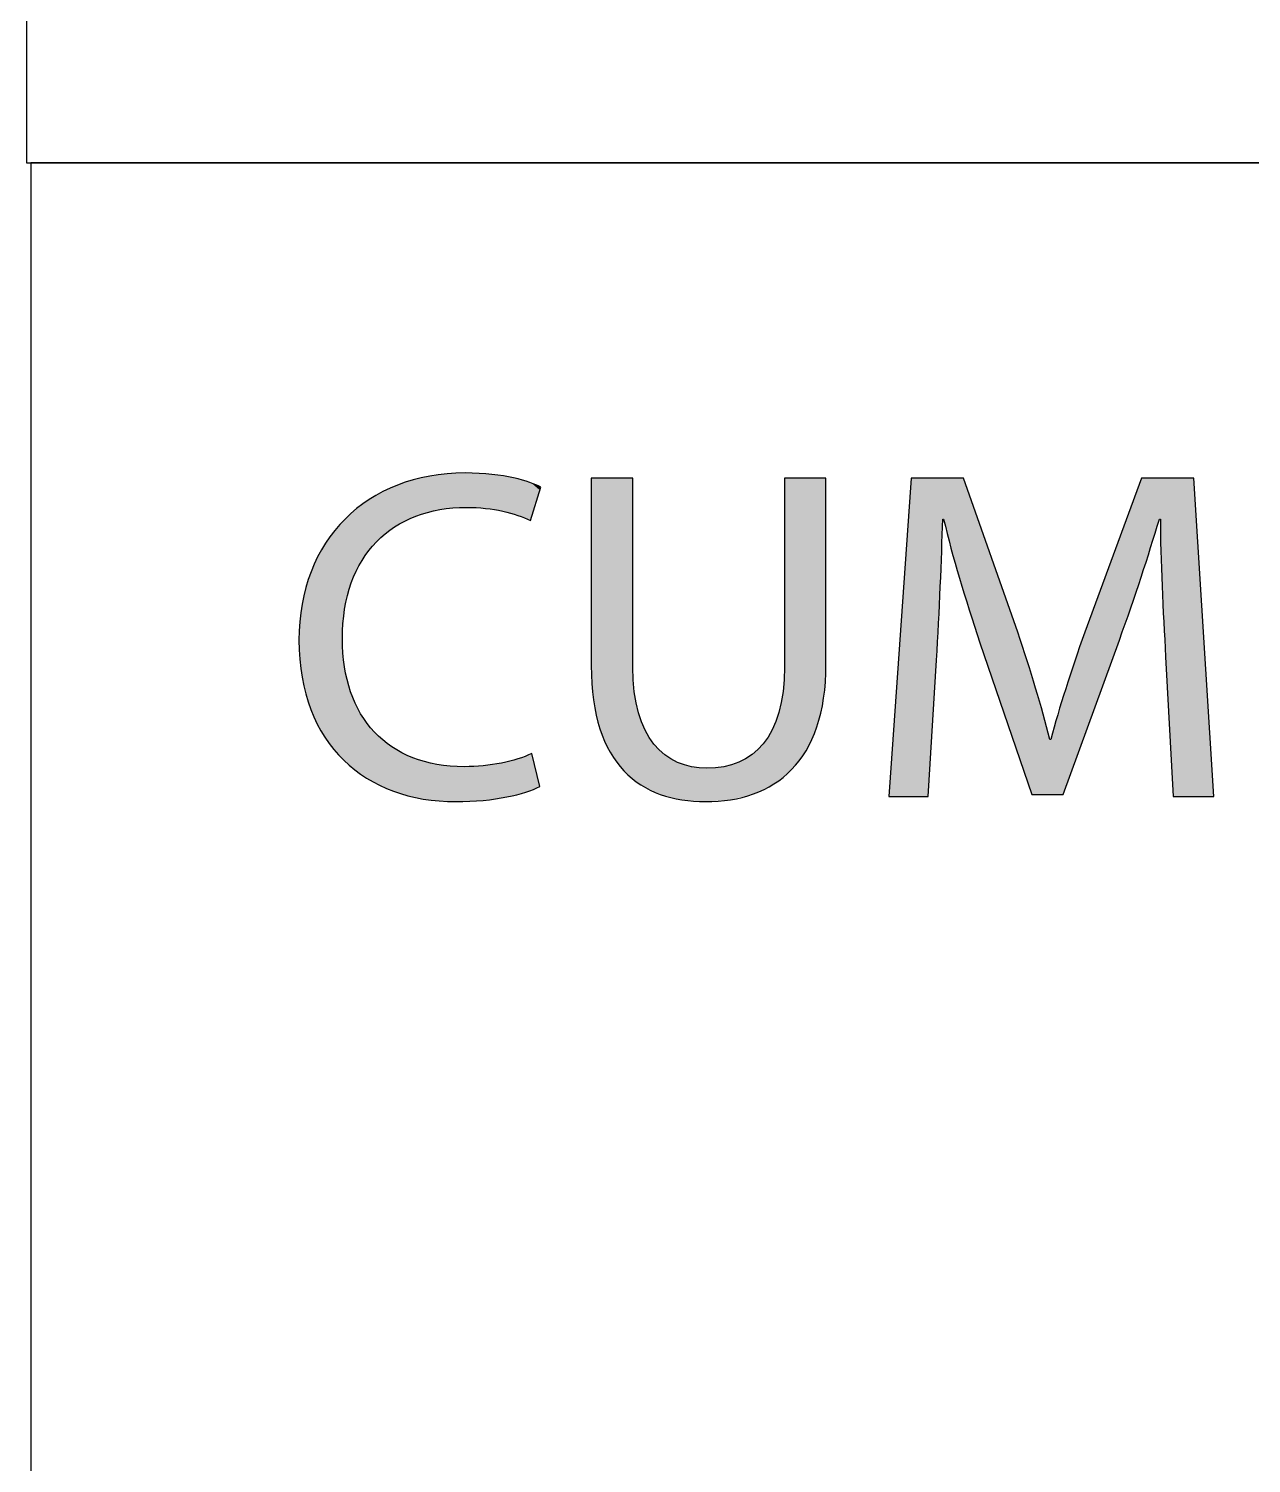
# Model space of a CAD drawing. Extents: x 0 to 360, y -268 to 0.
# Drawn here: x 307.01 to 314.78, y -204.26 to -195.15 of the extents above; entities that cross this region are included whole.
import ezdxf

# ---------------------------------------------------------------- set-up
doc = ezdxf.new("R2010")
doc.units = 0
doc.layers.add('LAYER_1', color=7, linetype='CONTINUOUS')

# ---------------------------------------------------------------- blocks, each defined once
blk = doc.blocks.new('*U353')
at = {"layer": 'LAYER_1', "color": 250}
for points in [[(309.6703, -198.1975), (309.6246, -197.9798), (309.6703, -197.9737)], [(309.7255, -198.1929), (309.6703, -197.9737), (309.7255, -197.9714)], [(309.7799, -198.1884), (309.7255, -197.9714), (309.7799, -197.969)], [(309.7854, -198.188), (309.7799, -197.969), (309.7854, -197.9688)], [(309.7944, -198.1872), (309.7944, -197.9693), (309.8996, -198.1928)], [(309.8996, -198.1928), (309.8996, -197.9748), (309.9004, -198.1928)], [(309.9004, -198.1928), (309.9004, -197.9748), (309.9151, -198.1936)], [(309.3201, -198.325), (309.2632, -198.0869), (309.3201, -198.0614)], [(309.3296, -198.3172), (309.3201, -198.0614), (309.3296, -198.0572)], [(309.3369, -198.3111), (309.3296, -198.0572), (309.3369, -198.0539)], [(309.3563, -198.3013), (309.3369, -198.0539), (309.3563, -198.0452)], [(309.422, -198.268), (309.3563, -198.0452), (309.422, -198.0234)], [(309.4526, -198.2525), (309.422, -198.0234), (309.4526, -198.0132)], [(309.4555, -198.251), (309.4526, -198.0132), (309.4555, -198.0122)], [(309.4715, -198.2429), (309.4555, -198.0122), (309.4715, -198.0086)], [(309.5191, -198.2299), (309.4715, -198.0086), (309.5191, -197.9977)], [(309.5602, -198.2188), (309.5191, -197.9977), (309.5602, -197.9883)], [(309.6062, -198.2063), (309.5602, -197.9883), (309.6062, -197.9822)], [(309.6204, -198.2024), (309.6062, -197.9822), (309.6204, -197.9803)], [(309.6246, -198.2013), (309.6204, -197.9803), (309.6246, -197.9798)], [(309.9151, -198.1936), (309.9151, -197.9756), (309.9556, -198.2002)], [(309.9556, -198.2002), (309.9556, -197.9778), (310.0156, -198.2099)], [(310.0156, -198.2099), (310.0156, -197.9876), (310.0241, -198.2113)], [(310.0241, -198.2113), (310.0241, -197.9889), (310.0498, -198.2185)], [(310.0498, -198.2185), (310.0498, -197.9931), (310.0927, -198.2305)], [(310.0927, -198.2305), (310.0927, -198.0001), (310.1194, -198.2379)], [(310.1194, -198.2379), (310.1194, -198.0077), (310.1201, -198.2382)], [(310.1201, -198.2382), (310.1201, -198.0078), (310.1714, -198.2596)], [(310.1714, -198.2596), (310.1714, -198.0223), (310.1962, -198.2699)], [(310.1962, -198.2699), (310.1962, -198.0293), (310.1995, -198.2713)], [(310.2594, -198.0783), (310.2085, -198.0344), (310.2594, -198.0558)], [(309.1602, -198.4858), (309.1307, -198.1701), (309.1602, -198.1486)], [(309.1764, -198.465), (309.1602, -198.1486), (309.1764, -198.1369)], [(309.2095, -198.4221), (309.1764, -198.1369), (309.2095, -198.1178)], [(309.2227, -198.4051), (309.2095, -198.1178), (309.2227, -198.1102)], [(309.2422, -198.3891), (309.2227, -198.1102), (309.2422, -198.099)], [(309.2632, -198.3718), (309.2422, -198.099), (309.2632, -198.0869)], [(309.0582, -198.6845), (309.0231, -198.261), (309.0582, -198.2293)], [(309.0627, -198.6668), (309.0582, -198.2293), (309.0627, -198.2253)], [(309.0841, -198.6218), (309.0627, -198.2253), (309.0841, -198.206)], [(309.0962, -198.5964), (309.0841, -198.206), (309.0962, -198.1951)], [(309.122, -198.5424), (309.0962, -198.1951), (309.122, -198.1764)], [(309.1307, -198.524), (309.122, -198.1764), (309.1307, -198.1701)], [(308.9573, -199.73), (308.9511, -198.3428), (308.9573, -198.3343)], [(309.0061, -199.7832), (308.9573, -198.3343), (309.0061, -198.2799)], [(308.9573, -199.73), (308.9573, -198.3343), (309.0061, -199.7832)], [(309.0143, -198.9144), (309.0061, -198.2799), (309.0143, -198.2708)], [(309.0193, -198.8493), (309.0143, -198.2708), (309.0193, -198.2652)], [(309.0206, -198.8328), (309.0193, -198.2652), (309.0206, -198.2638)], [(309.0231, -198.8229), (309.0206, -198.2638), (309.0231, -198.261)], [(308.8951, -199.6468), (308.849, -198.5021), (308.8951, -198.4219)], [(308.8991, -199.6523), (308.8951, -198.4219), (308.8991, -198.4148)], [(308.8951, -199.6468), (308.8951, -198.4219), (308.8991, -199.6523)], [(308.9511, -199.7233), (308.8991, -198.4148), (308.9511, -198.3428)], [(308.8991, -199.6523), (308.8991, -198.4148), (308.9511, -199.7233)], [(308.9511, -199.7233), (308.9511, -198.3428), (308.9573, -199.73)], [(308.8465, -199.5626), (308.8073, -198.5959), (308.8465, -198.5078)], [(308.849, -199.567), (308.8465, -198.5078), (308.849, -198.5021)], [(308.8465, -199.5626), (308.8465, -198.5078), (308.849, -199.567)], [(308.849, -199.567), (308.849, -198.5021), (308.8951, -199.6468)], [(308.8058, -199.4709), (308.7742, -198.6959), (308.8058, -198.6002)], [(308.8073, -199.4741), (308.8058, -198.6002), (308.8073, -198.5959)], [(308.8058, -199.4709), (308.8058, -198.6002), (308.8073, -199.4741)], [(308.8073, -199.4741), (308.8073, -198.5959), (308.8465, -199.5626)], [(308.7735, -199.3717), (308.7501, -198.8018), (308.7735, -198.699)], [(308.7742, -199.3738), (308.7735, -198.699), (308.7742, -198.6959)], [(308.7735, -199.3717), (308.7735, -198.699), (308.7742, -199.3738)], [(308.7742, -199.3738), (308.7742, -198.6959), (308.8058, -199.4709)], [(308.7499, -199.265), (308.7355, -198.9132), (308.7499, -198.8038)], [(308.7501, -199.2662), (308.7499, -198.8038), (308.7501, -198.8018)], [(308.7499, -199.265), (308.7499, -198.8038), (308.7501, -199.2662)], [(308.7501, -199.2662), (308.7501, -198.8018), (308.7735, -199.3717)], [(308.7354, -199.1511), (308.7305, -199.0299), (308.7354, -198.9145)], [(308.7355, -199.1515), (308.7354, -198.9145), (308.7355, -198.9132)], [(308.7354, -199.1511), (308.7354, -198.9145), (308.7355, -199.1515)], [(308.7355, -199.1515), (308.7355, -198.9132), (308.7499, -199.265)], [(309.0061, -199.7832), (309.0061, -199.0209), (309.0143, -199.7921)], [(309.0143, -199.7921), (309.0143, -199.1313), (309.0193, -199.7965)], [(309.0193, -199.7965), (309.0193, -199.1988), (309.0206, -199.7976)], [(309.0206, -199.7976), (309.0206, -199.204), (309.0231, -199.7998)], [(309.0231, -199.7998), (309.0231, -199.2142), (309.0582, -199.8305)], [(309.0582, -199.8305), (309.0582, -199.3579), (309.0627, -199.8344)], [(309.0627, -199.8344), (309.0627, -199.3677), (309.0841, -199.8531)], [(309.0841, -199.8531), (309.0841, -199.4143), (309.0962, -199.8616)], [(309.0962, -199.8616), (309.0962, -199.4407), (309.122, -199.8795)], [(309.122, -199.8795), (309.122, -199.4967), (309.1307, -199.8856)], [(309.1307, -199.8856), (309.1307, -199.5084), (309.1602, -199.9062)], [(309.1602, -199.9062), (309.1602, -199.5479), (309.1764, -199.9151)], [(309.1764, -199.9151), (309.1764, -199.5695), (309.2095, -199.9334)], [(309.2095, -199.9334), (309.2095, -199.6138), (309.2227, -199.9407)], [(309.2227, -199.9407), (309.2227, -199.625), (309.2422, -199.9514)], [(309.2422, -199.9514), (309.2422, -199.6415), (309.2632, -199.9603)], [(309.2632, -199.9603), (309.2632, -199.6593), (309.3201, -199.9845)], [(309.3201, -199.9845), (309.3201, -199.7075), (309.3296, -199.9885)], [(309.3296, -199.9885), (309.3296, -199.7125), (309.3369, -199.9908)], [(309.3369, -199.9908), (309.3369, -199.7163), (309.3563, -199.9969)], [(309.3563, -199.9969), (309.3563, -199.7263), (309.422, -200.0176)], [(309.422, -200.0176), (309.422, -199.7605), (309.4526, -200.0241)], [(309.4526, -200.0241), (309.4526, -199.7764), (309.4555, -200.0247)], [(309.4555, -200.0247), (309.4555, -199.7771), (309.4715, -200.0282)], [(309.4715, -200.0282), (309.4715, -199.7816), (309.5191, -200.0384)], [(309.5191, -200.0384), (309.5191, -199.7947), (309.5602, -200.0435)], [(310.0927, -200.0145), (310.0498, -199.8019), (310.0927, -199.7911)], [(310.1194, -200.0078), (310.0927, -199.7911), (310.1194, -199.7843)], [(310.1201, -200.0076), (310.1194, -199.7843), (310.1201, -199.7842)], [(310.1714, -199.9947), (310.1201, -199.7842), (310.1714, -199.7641)], [(310.1962, -199.9847), (310.1714, -199.7641), (310.1962, -199.7544)], [(310.1995, -199.9834), (310.1962, -199.7544), (310.1995, -199.7531)], [(310.2085, -199.9798), (310.1995, -199.7531), (310.2085, -199.7496)], [(309.5602, -200.0435), (309.5602, -199.8061), (309.6062, -200.0492)], [(309.6062, -200.0492), (309.6062, -199.8188), (309.6204, -200.0509)], [(309.6204, -200.0509), (309.6204, -199.82), (309.6246, -200.0511)], [(309.6246, -200.0511), (309.6246, -199.8203), (309.6703, -200.0529)], [(309.6703, -200.0529), (309.6703, -199.8241), (309.7255, -200.0551)], [(309.7854, -200.0523), (309.7799, -199.8333), (309.7854, -199.833)], [(309.7944, -200.0519), (309.7854, -199.833), (309.7944, -199.8326)], [(309.8996, -200.047), (309.7944, -199.8326), (309.8996, -199.8274)], [(309.9004, -200.0468), (309.8996, -199.8274), (309.9004, -199.8274)], [(309.9151, -200.0447), (309.9004, -199.8274), (309.9151, -199.8252)], [(309.9556, -200.0389), (309.9151, -199.8252), (309.9556, -199.8193)], [(310.0156, -200.0303), (309.9556, -199.8193), (310.0156, -199.8105)], [(310.0241, -200.0291), (310.0156, -199.8105), (310.0241, -199.8084)], [(310.0498, -200.0253), (310.0241, -199.8084), (310.0498, -199.8019)]]:
    blk.add_solid(points, dxfattribs=at)
at = {"layer": 'LAYER_1', "color": 250, "extrusion": (0, 0, -1)}
for points in [[(-309.6703, -198.1975), (-309.6703, -197.9737), (-309.7255, -198.1929)], [(-309.7255, -198.1929), (-309.7255, -197.9714), (-309.7799, -198.1884)], [(-309.7799, -198.1884), (-309.7799, -197.969), (-309.7854, -198.188)], [(-309.7854, -198.188), (-309.7854, -197.9688), (-309.7944, -198.1872)], [(-309.7944, -198.1872), (-309.7854, -197.9688), (-309.7944, -197.9693)], [(-309.8996, -198.1928), (-309.7944, -197.9693), (-309.8996, -197.9748)], [(-309.9004, -198.1928), (-309.8996, -197.9748), (-309.9004, -197.9748)], [(-309.9151, -198.1936), (-309.9004, -197.9748), (-309.9151, -197.9756)], [(-309.3201, -198.325), (-309.3201, -198.0614), (-309.3296, -198.3172)], [(-309.3296, -198.3172), (-309.3296, -198.0572), (-309.3369, -198.3111)], [(-309.3369, -198.3111), (-309.3369, -198.0539), (-309.3563, -198.3013)], [(-309.3563, -198.3013), (-309.3563, -198.0452), (-309.422, -198.268)], [(-309.422, -198.268), (-309.422, -198.0234), (-309.4526, -198.2525)], [(-309.4526, -198.2525), (-309.4526, -198.0132), (-309.4555, -198.251)], [(-309.4555, -198.251), (-309.4555, -198.0122), (-309.4715, -198.2429)], [(-309.4715, -198.2429), (-309.4715, -198.0086), (-309.5191, -198.2299)], [(-309.5191, -198.2299), (-309.5191, -197.9977), (-309.5602, -198.2188)], [(-309.5602, -198.2188), (-309.5602, -197.9883), (-309.6062, -198.2063)], [(-309.6062, -198.2063), (-309.6062, -197.9822), (-309.6204, -198.2024)], [(-309.6204, -198.2024), (-309.6204, -197.9803), (-309.6246, -198.2013)], [(-309.6246, -198.2013), (-309.6246, -197.9798), (-309.6703, -198.1975)], [(-309.9556, -198.2002), (-309.9151, -197.9756), (-309.9556, -197.9778)], [(-310.0156, -198.2099), (-309.9556, -197.9778), (-310.0156, -197.9876)], [(-310.0241, -198.2113), (-310.0156, -197.9876), (-310.0241, -197.9889)], [(-310.0498, -198.2185), (-310.0241, -197.9889), (-310.0498, -197.9931)], [(-310.0927, -198.2305), (-310.0498, -197.9931), (-310.0927, -198.0001)], [(-310.1194, -198.2379), (-310.0927, -198.0001), (-310.1194, -198.0077)], [(-310.1201, -198.2382), (-310.1194, -198.0077), (-310.1201, -198.0078)], [(-310.1714, -198.2596), (-310.1201, -198.0078), (-310.1714, -198.0223)], [(-310.1962, -198.2699), (-310.1714, -198.0223), (-310.1962, -198.0293)], [(-310.1995, -198.2713), (-310.1962, -198.0293), (-310.1995, -198.0306)], [(-310.1995, -198.2713), (-310.1995, -198.0306), (-310.2085, -198.2424)], [(-310.2085, -198.2424), (-310.1995, -198.0306), (-310.2085, -198.0344)], [(-310.2085, -198.2424), (-310.2085, -198.0344), (-310.2594, -198.0783)], [(-310.2594, -198.0783), (-310.2594, -198.0558), (-310.2656, -198.0584)], [(-309.1602, -198.4858), (-309.1602, -198.1486), (-309.1764, -198.465)], [(-309.1764, -198.465), (-309.1764, -198.1369), (-309.2095, -198.4221)], [(-309.2095, -198.4221), (-309.2095, -198.1178), (-309.2227, -198.4051)], [(-309.2227, -198.4051), (-309.2227, -198.1102), (-309.2422, -198.3891)], [(-309.2422, -198.3891), (-309.2422, -198.099), (-309.2632, -198.3718)], [(-309.2632, -198.3718), (-309.2632, -198.0869), (-309.3201, -198.325)], [(-309.0582, -198.6845), (-309.0582, -198.2293), (-309.0627, -198.6668)], [(-309.0627, -198.6668), (-309.0627, -198.2253), (-309.0841, -198.6218)], [(-309.0841, -198.6218), (-309.0841, -198.206), (-309.0962, -198.5964)], [(-309.0962, -198.5964), (-309.0962, -198.1951), (-309.122, -198.5424)], [(-309.122, -198.5424), (-309.122, -198.1764), (-309.1307, -198.524)], [(-309.1307, -198.524), (-309.1307, -198.1701), (-309.1602, -198.4858)], [(-309.0061, -199.0209), (-309.0061, -198.2799), (-309.0143, -198.9144)], [(-309.0143, -198.9144), (-309.0143, -198.2708), (-309.0193, -198.8493)], [(-309.0193, -198.8493), (-309.0193, -198.2652), (-309.0206, -198.8328)], [(-309.0206, -198.8328), (-309.0206, -198.2638), (-309.0231, -198.8229)], [(-309.0231, -198.8229), (-309.0231, -198.261), (-309.0582, -198.6845)], [(-309.0143, -199.7921), (-309.0061, -199.0209), (-309.0143, -199.1313)], [(-309.0193, -199.7965), (-309.0143, -199.1313), (-309.0193, -199.1988)], [(-309.0206, -199.7976), (-309.0193, -199.1988), (-309.0206, -199.204)], [(-309.0231, -199.7998), (-309.0206, -199.204), (-309.0231, -199.2142)], [(-309.0582, -199.8305), (-309.0231, -199.2142), (-309.0582, -199.3579)], [(-309.0627, -199.8344), (-309.0582, -199.3579), (-309.0627, -199.3677)], [(-309.0841, -199.8531), (-309.0627, -199.3677), (-309.0841, -199.4143)], [(-309.0962, -199.8616), (-309.0841, -199.4143), (-309.0962, -199.4407)], [(-309.122, -199.8795), (-309.0962, -199.4407), (-309.122, -199.4967)], [(-309.1307, -199.8856), (-309.122, -199.4967), (-309.1307, -199.5084)], [(-309.1602, -199.9062), (-309.1307, -199.5084), (-309.1602, -199.5479)], [(-309.1764, -199.9151), (-309.1602, -199.5479), (-309.1764, -199.5695)], [(-309.2095, -199.9334), (-309.1764, -199.5695), (-309.2095, -199.6138)], [(-309.2227, -199.9407), (-309.2095, -199.6138), (-309.2227, -199.625)], [(-309.2422, -199.9514), (-309.2227, -199.625), (-309.2422, -199.6415)], [(-309.2632, -199.9603), (-309.2422, -199.6415), (-309.2632, -199.6593)], [(-309.3201, -199.9845), (-309.2632, -199.6593), (-309.3201, -199.7075)], [(-309.3296, -199.9885), (-309.3201, -199.7075), (-309.3296, -199.7125)], [(-309.3369, -199.9908), (-309.3296, -199.7125), (-309.3369, -199.7163)], [(-309.3563, -199.9969), (-309.3369, -199.7163), (-309.3563, -199.7263)], [(-309.422, -200.0176), (-309.3563, -199.7263), (-309.422, -199.7605)], [(-309.4526, -200.0241), (-309.422, -199.7605), (-309.4526, -199.7764)], [(-309.4555, -200.0247), (-309.4526, -199.7764), (-309.4555, -199.7771)], [(-309.4715, -200.0282), (-309.4555, -199.7771), (-309.4715, -199.7816)], [(-309.5191, -200.0384), (-309.4715, -199.7816), (-309.5191, -199.7947)], [(-309.5602, -200.0435), (-309.5191, -199.7947), (-309.5602, -199.8061)], [(-310.0927, -200.0145), (-310.0927, -199.7911), (-310.1194, -200.0078)], [(-310.1194, -200.0078), (-310.1194, -199.7843), (-310.1201, -200.0076)], [(-310.1201, -200.0076), (-310.1201, -199.7842), (-310.1714, -199.9947)], [(-310.1714, -199.9947), (-310.1714, -199.7641), (-310.1962, -199.9847)], [(-310.1962, -199.9847), (-310.1962, -199.7544), (-310.1995, -199.9834)], [(-310.1995, -199.9834), (-310.1995, -199.7531), (-310.2085, -199.9798)], [(-310.2085, -199.9798), (-310.2085, -199.7496), (-310.2594, -199.9594)], [(-309.6062, -200.0492), (-309.5602, -199.8061), (-309.6062, -199.8188)], [(-309.6204, -200.0509), (-309.6062, -199.8188), (-309.6204, -199.82)], [(-309.6246, -200.0511), (-309.6204, -199.82), (-309.6246, -199.8203)], [(-309.6703, -200.0529), (-309.6246, -199.8203), (-309.6703, -199.8241)], [(-309.7255, -200.0551), (-309.6703, -199.8241), (-309.7255, -199.8287)], [(-309.7255, -200.0551), (-309.7255, -199.8287), (-309.7799, -200.0526)], [(-309.7799, -200.0526), (-309.7255, -199.8287), (-309.7799, -199.8333)], [(-309.7799, -200.0526), (-309.7799, -199.8333), (-309.7854, -200.0523)], [(-309.7854, -200.0523), (-309.7854, -199.833), (-309.7944, -200.0519)], [(-309.7944, -200.0519), (-309.7944, -199.8326), (-309.8996, -200.047)], [(-309.8996, -200.047), (-309.8996, -199.8274), (-309.9004, -200.0468)], [(-309.9004, -200.0468), (-309.9004, -199.8274), (-309.9151, -200.0447)], [(-309.9151, -200.0447), (-309.9151, -199.8252), (-309.9556, -200.0389)], [(-309.9556, -200.0389), (-309.9556, -199.8193), (-310.0156, -200.0303)], [(-310.0156, -200.0303), (-310.0156, -199.8105), (-310.0241, -200.0291)], [(-310.0241, -200.0291), (-310.0241, -199.8084), (-310.0498, -200.0253)], [(-310.0498, -200.0253), (-310.0498, -199.8019), (-310.0927, -200.0145)]]:
    blk.add_solid(points, dxfattribs=at)
blk = doc.blocks.new('*U354')
at = {"layer": 'LAYER_1', "color": 250}
for points in [[(310.586, -199.1918), (310.586, -198.0015), (310.6003, -199.4097)], [(310.6003, -199.4097), (310.6003, -198.0015), (310.6413, -199.5924)], [(310.6413, -199.5924), (310.6413, -198.0015), (310.671, -199.6711)], [(310.671, -199.6711), (310.671, -198.0015), (310.7066, -199.7417)], [(310.7066, -199.7417), (310.7066, -198.0015), (310.7476, -199.8045)], [(310.7476, -199.8045), (310.7476, -198.0015), (310.7938, -199.8596)], [(310.7938, -199.8596), (310.7938, -198.0015), (310.8448, -199.9074)], [(310.8448, -199.9074), (310.8448, -198.0015), (310.8499, -199.9112)], [(310.8499, -199.9112), (310.8499, -199.2008), (310.8591, -199.9179)], [(311.8125, -199.8937), (311.8046, -199.3366), (311.8125, -199.2008)], [(311.8046, -199.9009), (311.8035, -199.3557), (311.8046, -199.3366)], [(310.8591, -199.9179), (310.8591, -199.3575), (310.8856, -199.9372)], [(311.8035, -199.9017), (311.7774, -199.4882), (311.8035, -199.3557)], [(310.8856, -199.9372), (310.8856, -199.4909), (310.9003, -199.948)], [(311.7774, -199.9204), (311.7461, -199.57), (311.7774, -199.4882)], [(310.9003, -199.948), (310.9003, -199.5296), (310.9278, -199.9615)], [(310.9278, -199.9615), (310.9278, -199.6016), (310.9842, -199.9893)], [(311.7351, -199.9482), (311.6779, -199.6881), (311.7351, -199.5988)], [(311.7461, -199.9428), (311.7351, -199.5988), (311.7461, -199.57)], [(310.9842, -199.9893), (310.9842, -199.6904), (311.0238, -200.0088)], [(311.6779, -199.976), (311.6159, -199.7476), (311.6779, -199.6881)], [(311.0238, -200.0088), (311.0238, -199.7293), (311.0532, -200.0163)], [(311.0532, -200.0163), (311.0532, -199.7581), (311.1333, -200.0367)], [(311.6067, -200.0085), (311.5227, -199.8047), (311.6067, -199.7565)], [(311.6159, -200.0061), (311.6067, -199.7565), (311.6159, -199.7476)], [(311.1333, -200.0367), (311.1333, -199.8056), (311.1617, -200.0439)], [(311.1617, -200.0439), (311.1617, -199.8144), (311.223, -200.0485)], [(311.223, -200.0485), (311.223, -199.8335), (311.3116, -200.0551)], [(311.4269, -200.0464), (311.3205, -199.8426), (311.4269, -199.8332)], [(311.4703, -200.0431), (311.4269, -199.8332), (311.4703, -199.8203)], [(311.5227, -200.0298), (311.4703, -199.8203), (311.5227, -199.8047)]]:
    blk.add_solid(points, dxfattribs=at)
at = {"layer": 'LAYER_1', "color": 250, "extrusion": (0, 0, -1)}
for points in [[(-310.6003, -199.4097), (-310.586, -198.0015), (-310.6003, -198.0015)], [(-310.6413, -199.5924), (-310.6003, -198.0015), (-310.6413, -198.0015)], [(-310.671, -199.6711), (-310.6413, -198.0015), (-310.671, -198.0015)], [(-310.7066, -199.7417), (-310.671, -198.0015), (-310.7066, -198.0015)], [(-310.7476, -199.8045), (-310.7066, -198.0015), (-310.7476, -198.0015)], [(-310.7938, -199.8596), (-310.7476, -198.0015), (-310.7938, -198.0015)], [(-310.8448, -199.9074), (-310.7938, -198.0015), (-310.8448, -198.0015)], [(-310.8499, -199.9112), (-310.8448, -198.0015), (-310.8499, -198.0015)], [(-311.8125, -199.8937), (-311.8125, -198.0015), (-311.8583, -199.8518)], [(-311.8583, -199.8518), (-311.8125, -198.0015), (-311.8583, -198.0015)], [(-311.8583, -199.8518), (-311.8583, -198.0015), (-311.9069, -199.7955)], [(-311.9069, -199.7955), (-311.8583, -198.0015), (-311.9069, -198.0015)], [(-311.9069, -199.7955), (-311.9069, -198.0015), (-311.9499, -199.7317)], [(-311.9499, -199.7317), (-311.9069, -198.0015), (-311.9499, -198.0015)], [(-311.9499, -199.7317), (-311.9499, -198.0015), (-311.9873, -199.6603)], [(-311.9873, -199.6603), (-311.9499, -198.0015), (-311.9873, -198.0015)], [(-311.9873, -199.6603), (-311.9873, -198.0015), (-312.0185, -199.581)], [(-312.0185, -199.581), (-311.9873, -198.0015), (-312.0185, -198.0015)], [(-312.0185, -199.581), (-312.0185, -198.0015), (-312.0434, -199.4939)], [(-312.0434, -199.4939), (-312.0185, -198.0015), (-312.0434, -198.0015)], [(-312.0434, -199.4939), (-312.0434, -198.0015), (-312.0615, -199.3986)], [(-312.0615, -199.3986), (-312.0434, -198.0015), (-312.0615, -198.0015)], [(-312.0615, -199.3986), (-312.0615, -198.0015), (-312.0764, -199.1828)], [(-312.0764, -199.1828), (-312.0615, -198.0015), (-312.0764, -198.0015)], [(-310.8591, -199.9179), (-310.8499, -199.2008), (-310.8591, -199.3575)], [(-311.8046, -199.9009), (-311.8046, -199.3366), (-311.8125, -199.8937)], [(-310.8856, -199.9372), (-310.8591, -199.3575), (-310.8856, -199.4909)], [(-311.8035, -199.9017), (-311.8035, -199.3557), (-311.8046, -199.9009)], [(-310.9003, -199.948), (-310.8856, -199.4909), (-310.9003, -199.5296)], [(-311.7774, -199.9204), (-311.7774, -199.4882), (-311.8035, -199.9017)], [(-310.9278, -199.9615), (-310.9003, -199.5296), (-310.9278, -199.6016)], [(-310.9842, -199.9893), (-310.9278, -199.6016), (-310.9842, -199.6904)], [(-311.7351, -199.9482), (-311.7351, -199.5988), (-311.7461, -199.9428)], [(-311.7461, -199.9428), (-311.7461, -199.57), (-311.7774, -199.9204)], [(-311.0238, -200.0088), (-310.9842, -199.6904), (-311.0238, -199.7293)], [(-311.6779, -199.976), (-311.6779, -199.6881), (-311.7351, -199.9482)], [(-311.0532, -200.0163), (-311.0238, -199.7293), (-311.0532, -199.7581)], [(-311.1333, -200.0367), (-311.0532, -199.7581), (-311.1333, -199.8056)], [(-311.6067, -200.0085), (-311.6067, -199.7565), (-311.6159, -200.0061)], [(-311.6159, -200.0061), (-311.6159, -199.7476), (-311.6779, -199.976)], [(-311.1617, -200.0439), (-311.1333, -199.8056), (-311.1617, -199.8144)], [(-311.223, -200.0485), (-311.1617, -199.8144), (-311.223, -199.8335)], [(-311.3116, -200.0551), (-311.223, -199.8335), (-311.3116, -199.8417)], [(-311.3116, -200.0551), (-311.3116, -199.8417), (-311.3205, -200.0545)], [(-311.3205, -200.0545), (-311.3116, -199.8417), (-311.3205, -199.8426)], [(-311.3205, -200.0545), (-311.3205, -199.8426), (-311.4269, -200.0464)], [(-311.4269, -200.0464), (-311.4269, -199.8332), (-311.4703, -200.0431)], [(-311.4703, -200.0431), (-311.4703, -199.8203), (-311.5227, -200.0298)], [(-311.5227, -200.0298), (-311.5227, -199.8047), (-311.6067, -200.0085)]]:
    blk.add_solid(points, dxfattribs=at)
blk = doc.blocks.new('*U355')
at = {"layer": 'LAYER_1', "color": 250}
for points in [[(312.6166, -200.0224), (312.4753, -200.0224), (312.6166, -198.0015)], [(312.8233, -198.2623), (312.8233, -198.0015), (312.924, -198.6371)], [(312.924, -198.6371), (312.924, -198.0015), (312.9494, -198.7173)], [(312.9494, -198.7173), (312.9494, -198.0015), (313.0541, -199.0478)], [(314.0773, -198.6293), (313.9388, -198.3835), (314.0773, -198.0071)], [(314.0794, -198.6228), (314.0773, -198.0071), (314.0794, -198.0015)], [(314.1993, -198.2623), (314.1993, -198.0015), (314.2101, -198.6862)], [(314.2101, -198.6862), (314.2101, -198.0015), (314.2323, -199.135)], [(314.2323, -199.135), (314.2323, -198.0015), (314.2806, -200.0224)], [(313.0541, -199.0478), (313.0541, -198.2986), (313.2939, -199.7471)], [(313.9388, -199.0299), (313.7197, -198.9789), (313.9388, -198.3835)], [(313.2939, -199.7471), (313.2939, -198.9789), (313.3841, -200.0104)], [(313.7197, -199.6318), (313.5982, -199.3384), (313.7197, -198.9789)], [(313.5982, -199.9656), (313.5819, -199.3939), (313.5982, -199.3384)], [(313.5819, -200.0104), (313.504, -199.6596), (313.5819, -199.3939)]]:
    blk.add_solid(points, dxfattribs=at)
at = {"layer": 'LAYER_1', "color": 250, "extrusion": (0, 0, -1)}
for points in [[(-312.6166, -200.0224), (-312.6166, -198.0015), (-312.7241, -200.0224)], [(-312.7241, -200.0224), (-312.6166, -198.0015), (-312.7241, -198.0015)], [(-312.7241, -200.0224), (-312.7241, -198.0015), (-312.7785, -199.156)], [(-312.7785, -199.156), (-312.7241, -198.0015), (-312.7785, -198.0015)], [(-312.7785, -199.156), (-312.7785, -198.0015), (-312.8171, -198.2623)], [(-312.8171, -198.2623), (-312.7785, -198.0015), (-312.8171, -198.0015)], [(-312.8171, -198.2623), (-312.8171, -198.0015), (-312.8233, -198.2623)], [(-312.8233, -198.2623), (-312.8171, -198.0015), (-312.8233, -198.0015)], [(-312.924, -198.6371), (-312.8233, -198.0015), (-312.924, -198.0015)], [(-312.9494, -198.7173), (-312.924, -198.0015), (-312.9494, -198.0015)], [(-313.0541, -199.0478), (-312.9494, -198.0015), (-313.0541, -198.2986)], [(-314.0773, -198.6293), (-314.0773, -198.0071), (-314.0794, -198.6228)], [(-314.0794, -198.6228), (-314.0794, -198.0015), (-314.1931, -198.2623)], [(-314.1931, -198.2623), (-314.0794, -198.0015), (-314.1931, -198.0015)], [(-314.1931, -198.2623), (-314.1931, -198.0015), (-314.1993, -198.2623)], [(-314.1993, -198.2623), (-314.1931, -198.0015), (-314.1993, -198.0015)], [(-314.2101, -198.6862), (-314.1993, -198.0015), (-314.2101, -198.0015)], [(-314.2323, -199.135), (-314.2101, -198.0015), (-314.2323, -198.0015)], [(-314.2806, -200.0224), (-314.2323, -198.0015), (-314.2806, -198.0015)], [(-314.2806, -200.0224), (-314.2806, -198.0015), (-314.4122, -200.0224)], [(-314.4122, -200.0224), (-314.2806, -198.0015), (-314.4122, -198.0015)], [(-314.4122, -200.0224), (-314.4122, -198.0015), (-314.5383, -200.0224)], [(-313.2939, -199.7471), (-313.0541, -198.2986), (-313.2939, -198.9789)], [(-313.9388, -199.0299), (-313.9388, -198.3835), (-314.0773, -198.6293)], [(-313.3841, -200.0104), (-313.2939, -198.9789), (-313.3841, -199.2615)], [(-313.7197, -199.6318), (-313.7197, -198.9789), (-313.9388, -199.0299)], [(-313.3841, -200.0104), (-313.3841, -199.2615), (-313.4072, -200.0104)], [(-313.4072, -200.0104), (-313.3841, -199.2615), (-313.4072, -199.3337)], [(-313.4072, -200.0104), (-313.4072, -199.3337), (-313.4978, -200.0104)], [(-313.4978, -200.0104), (-313.4072, -199.3337), (-313.4978, -199.6596)], [(-313.5982, -199.9656), (-313.5982, -199.3384), (-313.7197, -199.6318)], [(-313.5819, -200.0104), (-313.5819, -199.3939), (-313.5982, -199.9656)], [(-313.4978, -200.0104), (-313.4978, -199.6596), (-313.504, -200.0104)], [(-313.504, -200.0104), (-313.4978, -199.6596), (-313.504, -199.6596)], [(-313.504, -200.0104), (-313.504, -199.6596), (-313.5819, -200.0104)]]:
    blk.add_solid(points, dxfattribs=at)
blk = doc.blocks.new('BLOCK_45')
at = {"layer": 'LAYER_1'}
for points, knots in [([(310.2594, -199.9594), (310.1664, -200.0076), (309.9714, -200.0551), (309.7255, -200.0551), (309.1556, -200.0551), (308.7305, -199.6955), (308.7305, -199.0299), (308.7305, -198.3943), (309.1591, -197.9688), (309.7854, -197.9688), (310.0341, -197.9688), (310.1961, -198.0225), (310.2656, -198.0584), (310.2656, -198.0584), (310.1995, -198.2713), (310.1995, -198.2713), (310.1037, -198.2234), (309.9625, -198.1872), (309.7944, -198.1872), (309.321, -198.1872), (309.0061, -198.4904), (309.0061, -199.0209), (309.0061, -199.5187), (309.2907, -199.8333), (309.7799, -199.8333), (309.9418, -199.8333), (310.1037, -199.8006), (310.2085, -199.7496), (310.2085, -199.7496), (310.2594, -199.9594), (310.2594, -199.9594)], [0, 0, 0, 0, 1, 1, 1, 2, 2, 2, 3, 3, 3, 4, 4, 4, 5, 5, 5, 6, 6, 6, 7, 7, 7, 8, 8, 8, 9, 9, 9, 10, 10, 10, 10]), ([(310.8499, -198.0015), (310.8499, -198.0015), (310.8499, -199.2008), (310.8499, -199.2008), (310.8499, -199.6507), (311.0511, -199.8426), (311.3205, -199.8426), (311.6175, -199.8426), (311.8125, -199.6445), (311.8125, -199.2008), (311.8125, -199.2008), (311.8125, -198.0015), (311.8125, -198.0015), (311.8125, -198.0015), (312.0764, -198.0015), (312.0764, -198.0015), (312.0764, -198.0015), (312.0764, -199.1828), (312.0764, -199.1828), (312.0764, -199.8037), (311.7498, -200.0551), (311.3116, -200.0551), (310.8982, -200.0551), (310.586, -199.8216), (310.586, -199.1918), (310.586, -199.1918), (310.586, -198.0015), (310.586, -198.0015), (310.586, -198.0015), (310.8499, -198.0015), (310.8499, -198.0015)], [0, 0, 0, 0, 1, 1, 1, 2, 2, 2, 3, 3, 3, 4, 4, 4, 5, 5, 5, 6, 6, 6, 7, 7, 7, 8, 8, 8, 9, 9, 9, 10, 10, 10, 10]), ([(314.2323, -199.135), (314.2172, -198.8532), (314.1993, -198.5111), (314.1993, -198.2623), (314.1993, -198.2623), (314.1931, -198.2623), (314.1931, -198.2623), (314.1214, -198.4962), (314.0408, -198.7512), (313.9388, -199.0299), (313.9388, -199.0299), (313.5819, -200.0104), (313.5819, -200.0104), (313.5819, -200.0104), (313.3841, -200.0104), (313.3841, -200.0104), (313.3841, -200.0104), (313.0541, -199.0478), (313.0541, -199.0478), (312.9583, -198.7601), (312.8798, -198.5021), (312.8233, -198.2623), (312.8233, -198.2623), (312.8171, -198.2623), (312.8171, -198.2623), (312.8109, -198.5145), (312.7964, -198.8501), (312.7785, -199.156), (312.7785, -199.156), (312.7241, -200.0224), (312.7241, -200.0224), (312.7241, -200.0224), (312.4753, -200.0224), (312.4753, -200.0224), (312.4753, -200.0224), (312.6166, -198.0015), (312.6166, -198.0015), (312.6166, -198.0015), (312.9494, -198.0015), (312.9494, -198.0015), (312.9494, -198.0015), (313.2939, -198.9789), (313.2939, -198.9789), (313.3779, -199.2276), (313.4441, -199.4495), (313.4978, -199.6596), (313.4978, -199.6596), (313.504, -199.6596), (313.504, -199.6596), (313.5578, -199.4557), (313.6294, -199.2338), (313.7197, -198.9789), (313.7197, -198.9789), (314.0794, -198.0015), (314.0794, -198.0015), (314.0794, -198.0015), (314.4122, -198.0015), (314.4122, -198.0015), (314.4122, -198.0015), (314.5383, -200.0224), (314.5383, -200.0224), (314.5383, -200.0224), (314.2806, -200.0224), (314.2806, -200.0224), (314.2806, -200.0224), (314.2323, -199.135), (314.2323, -199.135)], [0, 0, 0, 0, 1, 1, 1, 2, 2, 2, 3, 3, 3, 4, 4, 4, 5, 5, 5, 6, 6, 6, 7, 7, 7, 8, 8, 8, 9, 9, 9, 10, 10, 10, 11, 11, 11, 12, 12, 12, 13, 13, 13, 14, 14, 14, 15, 15, 15, 16, 16, 16, 17, 17, 17, 18, 18, 18, 19, 19, 19, 20, 20, 20, 21, 21, 21, 22, 22, 22, 22])]:
    blk.add_open_spline(points, degree=3, knots=knots, dxfattribs=at)
at = {"layer": 'LAYER_1', "color": 250}
for name in ['*U353', '*U354', '*U355']:
    blk.add_blockref(name, (0, 0), dxfattribs=at)
blk = doc.blocks.new('BLOCK_20')
at = {"layer": 'LAYER_1', "color": 250}
for points in [[(323.0001, -140.0002), (307.0004, -140.0002), (307.0004, -196.0003), (323.0001, -196.0003), (323.0001, -140.0002)], [(323.0001, -196.0003), (307.0286, -196.0003), (307.0286, -251.9998), (323.0001, -251.9998), (323.0001, -196.0003)]]:
    blk.add_lwpolyline(points, dxfattribs=at)
at = {"layer": 'LAYER_1'}
blk.add_blockref('BLOCK_45', (0, 0), dxfattribs=at)
blk = doc.blocks.new('BLOCK_17')
at = {"layer": 'LAYER_1'}
blk.add_blockref('BLOCK_20', (0, 0), dxfattribs=at)

msp = doc.modelspace()

# ---------------------------------------------------------------- block references
at = {"layer": 'LAYER_1'}
msp.add_blockref('BLOCK_17', (0, 0), dxfattribs=at)

doc.saveas('drawing.dxf')
